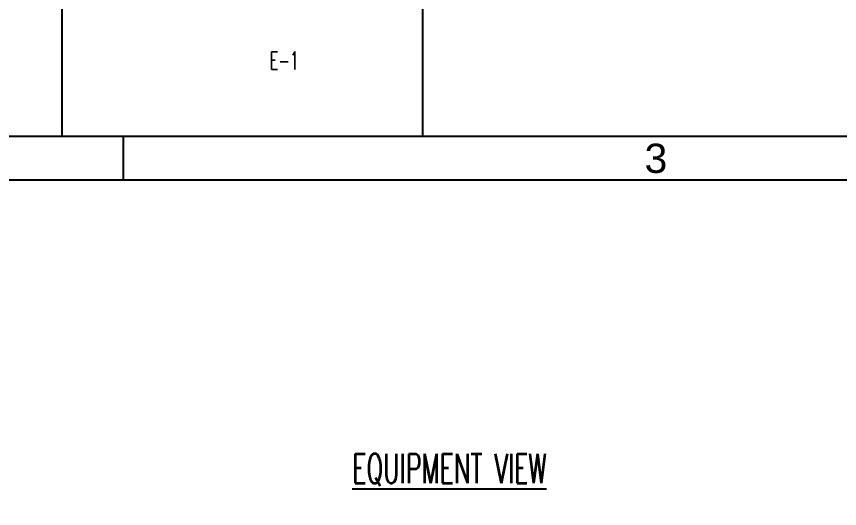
# Model space of a CAD drawing. Header units: millimetres. Extents: x 28713 to 59118, y -54378 to -19615.
# Drawn here: x 37403 to 38809, y -42998 to -42158 of the extents above; entities that cross this region are included whole.
import ezdxf
from ezdxf.enums import TextEntityAlignment as Align

# ---------------------------------------------------------------- set-up
doc = ezdxf.new("R2010")
doc.units = ezdxf.units.MM
doc.header["$LTSCALE"] = 3
for name, color, linetype in [('@.TEXT', 7, 'Continuous'), ('@.VISIBLE', 7, 'Continuous'), ('dim', 7, 'Continuous')]:
    doc.layers.add(name, color=color, linetype=linetype)
doc.styles.add('Ann_w01', font='romans.shx', dxfattribs={"width": 0.6, "bigfont": 'chineset.shx'})
doc.styles.add('Arial', font='arial.ttf')

# ---------------------------------------------------------------- blocks, each defined once
blk = doc.blocks.new('KHUNG BAN VE (Made by Tung)')
at = {"layer": '@.VISIBLE', "color": 8}
blk.add_line((148.5, 207), (148.5, 210), dxfattribs=at)
for points in [[(0, 0), (297, 0), (297, 210), (0, 210)], [(3, 3), (294, 3), (294, 207), (3, 207)]]:
    blk.add_lwpolyline(points, close=True, dxfattribs=at)
at = {"layer": '@.TEXT', "color": 1, "style": 'Arial'}
blk.add_text('3', height=2, dxfattribs=at).set_placement((184.875, 208.5), align=Align.MIDDLE_CENTER)
for tag, height, p in [('DESIGNER_NAME', 2, (38, 15.5)), ('PROJECT_CODE', 2, (258.5, 15.5)), ('SCALE', 2, (289, 15.5)), ('APPROVED_NAME', 2, (38, 10.5)), ('CUSTOMER_NAME', 2, (258.5, 10.5)), ('PAGE', 2, (289, 10.5)), ('DRAWING_NAME', 4, (173, 8)), ('TOTAL', 2, (289, 5.5))]:
    blk.add_attdef(tag, text='', height=height, dxfattribs=at).set_placement(p, align=Align.MIDDLE_CENTER)

msp = doc.modelspace()

# ---------------------------------------------------------------- linework, layer by layer
msp.add_line((38096.47, -41652.2), (38096.47, -42362.55))
msp.add_lwpolyline([(37480.91, -39363.81), (40185.4, -39363.81), (40185.4, -42362.55), (37480.91, -42362.55)], close=True)

# ---------------------------------------------------------------- block references
at = {"layer": '@.VISIBLE', "xscale": 25, "yscale": 25, "zscale": 25}
msp.add_blockref('KHUNG BAN VE (Made by Tung)', (33873.47, -47612.55), dxfattribs=at)

# ---------------------------------------------------------------- texts
at = {"style": 'Ann_w01', "width": 0.6}
msp.add_text('E-1', height=30, dxfattribs=at).set_placement((37860.62, -42233.27), align=Align.MIDDLE_CENTER)
at = {"layer": 'dim', "color": 2, "insert": (38142.42, -42931.83), "char_height": 50, "attachment_point": 5, "style": 'Ann_w01'}
msp.add_mtext('\\A1;{\\LEQUIPMENT VIEW}', dxfattribs=at)

doc.saveas('drawing.dxf')
